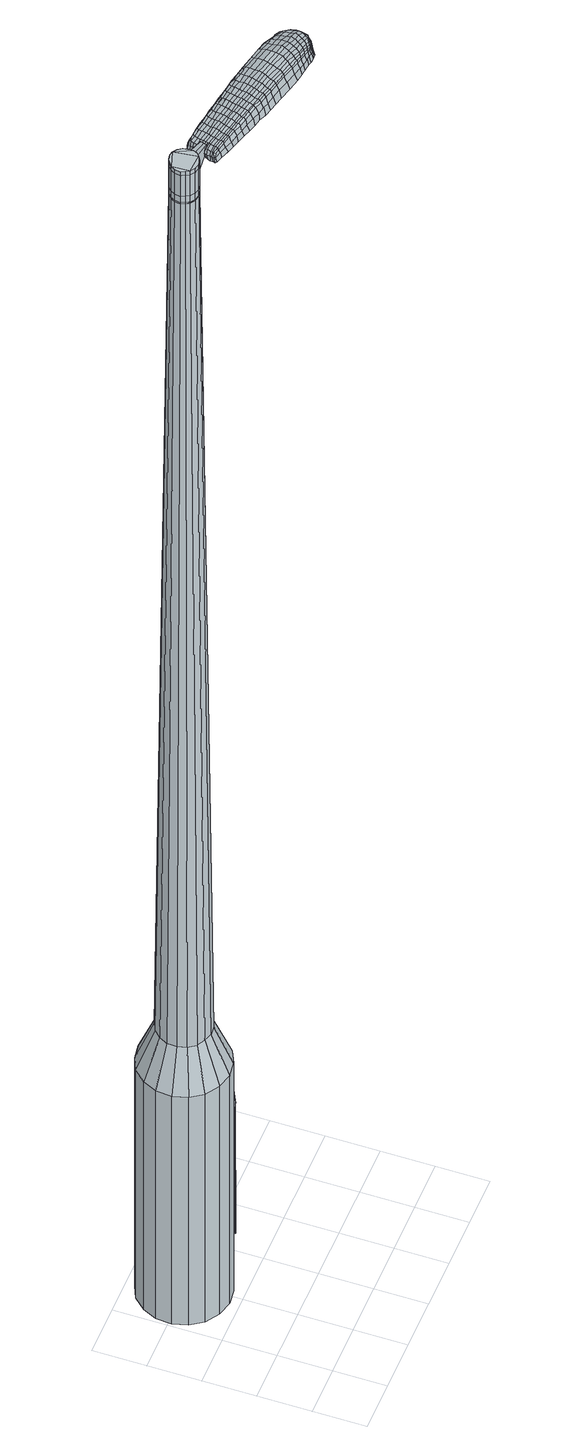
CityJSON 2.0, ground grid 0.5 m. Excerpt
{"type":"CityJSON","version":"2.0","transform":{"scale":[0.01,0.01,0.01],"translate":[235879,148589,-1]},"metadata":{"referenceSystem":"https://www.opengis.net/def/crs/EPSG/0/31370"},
"CityObjects":{
"object1":{"type":"GenericCityObject","attributes":{"cluster":162,"mean_distance_to_centroid":0.114,"new_centroid_x":235879.43,"new_centroid_y":148590.5,"mean_distance_to_camera":6.33,"H1":4.87,"H2":8.79,"Z_final":110.86,"cluster2":-1,"proj_x":235878.62,"proj_y":148593.8,"id_line":62836,"bearing_l":256.15,"distance":3.39,"orientation":"left","G_obj":346.15},"geometry":[{"type":"MultiSurface","lod":"2","boundaries":[[[0,1,2,3]],[[1,4,5,2]],[[4,6,7,5]],[[6,8,9,7]],[[8,10,11,9]],[[10,12,13,11]],[[12,14,15,13]],[[14,16,17,15]],[[16,18,19,17]],[[18,20,21,19]],[[20,22,23,21]],[[22,24,25,23]],[[24,26,27,25]],[[26,28,29,27]],[[28,30,31,29]],[[30,32,33,31]],[[32,34,35,33]],[[34,0,3,35]],[[36,37,38,39]],[[38,40,41,42]],[[41,43,42]],[[42,44,45,46]],[[45,47,46]],[[46,48,49,50]],[[49,51,50]],[[42,46,50,38]],[[50,52,39,38]],[[53,36,39]],[[2,5,7,35]],[[7,9,11,15]],[[11,13,15]],[[15,17,19,23]],[[19,21,23]],[[23,25,27,31]],[[27,29,31]],[[15,23,31,7]],[[31,33,35,7]],[[3,2,35]],[[1,0,54,55]],[[0,34,56,54]],[[34,32,57,56]],[[32,30,58,57]],[[30,28,59,58]],[[28,26,60,59]],[[26,24,61,60]],[[24,22,62,61]],[[22,20,63,62]],[[20,18,64,63]],[[18,16,65,64]],[[16,14,66,65]],[[14,12,67,66]],[[12,10,68,67]],[[10,8,69,68]],[[8,6,70,69]],[[6,4,71,70]],[[4,1,55,71]],[[55,54,72,73]],[[54,56,74,72]],[[56,57,75,74]],[[57,58,76,75]],[[58,59,77,76]],[[59,60,78,77]],[[60,61,79,78]],[[61,62,80,79]],[[62,63,81,80]],[[63,64,82,81]],[[64,65,83,82]],[[65,66,84,83]],[[66,67,85,84]],[[67,68,86,85]],[[68,69,87,86]],[[69,70,88,87]],[[70,71,89,88]],[[71,55,73,89]],[[90,91,92,93]],[[74,94,91,90]],[[95,96,94,74]],[[76,97,96,95]],[[98,99,97,76]],[[100,101,99,98]],[[79,102,101,100]],[[80,103,102,79]],[[81,104,103,80]],[[82,105,104,81]],[[106,107,105,82]],[[84,108,107,106]],[[109,110,108,84]],[[111,112,110,109]],[[113,114,112,111]],[[115,116,114,113]],[[117,118,116,115]],[[93,92,118,117]],[[119,120,121,122]],[[123,119,122,124]],[[125,123,124,126]],[[127,125,126,128]],[[129,127,128,130]],[[131,129,130,132]],[[133,131,132,134]],[[135,133,134,136]],[[137,135,136,138]],[[139,137,138,140]],[[141,139,140,142]],[[143,141,142,144]],[[145,143,144,146]],[[147,145,146,148]],[[149,147,148,150]],[[151,149,150,152]],[[73,72,90,93]],[[72,74,90]],[[75,95,74]],[[75,76,95]],[[77,98,76]],[[77,78,100,98]],[[78,79,100]],[[83,106,82]],[[83,84,106]],[[85,109,84]],[[85,86,111,109]],[[86,87,113,111]],[[87,88,115,113]],[[88,89,117,115]],[[89,73,93,117]],[[153,154,92,91]],[[154,155,118,92]],[[155,156,116,118]],[[156,157,114,116]],[[157,158,112,114]],[[158,159,110,112]],[[159,108,110]],[[160,107,108]],[[160,105,107]],[[161,101,102]],[[161,162,99,101]],[[162,97,99]],[[163,96,97]],[[163,94,96]],[[153,91,94]],[[39,52,151,164]],[[154,153,165,152]],[[53,39,164,120]],[[153,94,121,165]],[[36,53,120,119]],[[94,163,122,121]],[[37,36,119,123]],[[163,97,124,122]],[[38,37,123,125]],[[97,162,126,124]],[[40,38,125,127]],[[162,161,128,126]],[[41,40,127,129]],[[161,102,130,128]],[[43,41,129,131]],[[102,103,132,130]],[[42,43,131,133]],[[103,104,134,132]],[[44,42,133,135]],[[104,105,136,134]],[[45,44,135,137]],[[105,160,138,136]],[[47,45,137,139]],[[160,108,140,138]],[[46,47,139,141]],[[108,159,142,140]],[[48,46,141,143]],[[159,158,144,142]],[[49,48,143,145]],[[158,157,146,144]],[[51,49,145,147]],[[157,156,148,146]],[[50,51,147,149]],[[156,155,150,148]],[[52,50,149,151]],[[155,154,152,150]],[[151,152,166,167]],[[152,165,168,166]],[[165,121,169,168]],[[121,120,170,169]],[[120,164,171,170]],[[164,151,167,171]],[[172,173,174,175]],[[176,172,175,177]],[[172,176,178,179]],[[173,172,179,180]],[[181,182,183,184]],[[185,181,184,186]],[[181,185,187,188]],[[182,181,188,189]],[[190,191,192,193]],[[194,190,193,195]],[[190,194,196,197]],[[191,190,197,198]],[[199,200,201,202]],[[203,199,202,204]],[[199,203,205,206]],[[200,199,206,207]],[[208,209,210,211]],[[212,208,211,213]],[[208,212,214,215]],[[209,208,215,216]],[[217,218,219,220]],[[221,217,220,222]],[[217,221,223,224]],[[218,217,224,225]],[[226,227,228,229]],[[218,226,229,219]],[[226,218,225,230]],[[227,226,230,231]],[[232,233,234,235]],[[227,232,235,228]],[[232,227,231,236]],[[233,232,236,237]],[[238,176,177,239]],[[233,238,239,234]],[[238,233,237,240]],[[176,238,240,178]],[[241,242,243,244]],[[245,241,244,246]],[[241,245,247,248]],[[242,241,248,249]],[[250,251,252,253]],[[242,250,253,243]],[[250,242,249,254]],[[251,250,254,255]],[[256,257,258,259]],[[251,256,259,252]],[[256,251,255,260]],[[257,256,260,261]],[[262,263,264,265]],[[257,262,265,258]],[[262,257,261,266]],[[263,262,266,267]],[[268,173,180,269]],[[263,268,269,264]],[[268,263,267,270]],[[173,268,270,174]],[[271,272,273,274]],[[275,271,274,276]],[[271,275,277,278]],[[272,271,278,279]],[[280,281,282,283]],[[272,280,283,273]],[[280,272,279,284]],[[281,280,284,285]],[[286,287,288,289]],[[281,286,289,282]],[[286,281,285,290]],[[287,286,290,291]],[[292,185,186,293]],[[287,292,293,288]],[[292,287,291,294]],[[185,292,294,187]],[[295,296,297,298]],[[299,295,298,300]],[[295,299,301,302]],[[296,295,302,303]],[[304,305,306,307]],[[296,304,307,297]],[[304,296,303,308]],[[305,304,308,309]],[[310,311,312,313]],[[305,310,313,306]],[[310,305,309,314]],[[311,310,314,315]],[[316,317,318,319]],[[311,316,319,312]],[[316,311,315,320]],[[317,316,320,321]],[[322,182,189,323]],[[317,322,323,318]],[[322,317,321,324]],[[182,322,324,183]],[[325,211,210,326]],[[327,325,326,328]],[[325,327,329,330]],[[211,325,330,213]],[[331,327,328,332]],[[333,331,332,334]],[[331,333,335,336]],[[327,331,336,329]],[[337,333,334,338]],[[339,337,338,340]],[[337,339,341,342]],[[333,337,342,335]],[[343,339,340,344]],[[345,343,344,346]],[[343,345,347,348]],[[339,343,348,341]],[[349,345,346,350]],[[200,349,350,201]],[[349,200,207,351]],[[345,349,351,347]],[[352,353,198,197]],[[354,352,197,196]],[[352,354,355,356]],[[353,352,356,357]],[[358,359,357,356]],[[360,358,356,355]],[[358,360,361,362]],[[359,358,362,363]],[[364,365,363,362]],[[366,364,362,361]],[[364,366,367,368]],[[365,364,368,369]],[[370,371,369,368]],[[372,370,368,367]],[[370,372,205,203]],[[371,370,203,204]],[[373,374,375,376]],[[275,373,376,277]],[[373,275,276,377]],[[374,373,377,378]],[[379,194,195,380]],[[374,379,380,375]],[[379,374,378,381]],[[194,379,381,196]],[[382,383,384,385]],[[221,382,385,223]],[[382,221,222,386]],[[383,382,386,387]],[[388,389,390,391]],[[383,388,391,384]],[[388,383,387,392]],[[389,388,392,393]],[[394,191,198,395]],[[389,394,395,390]],[[394,389,393,396]],[[191,394,396,192]],[[397,398,399,400]],[[179,397,400,180]],[[397,179,178,401]],[[398,397,401,402]],[[403,404,405,406]],[[398,403,406,399]],[[403,398,402,407]],[[404,403,407,408]],[[409,202,201,410]],[[404,409,410,405]],[[409,404,408,411]],[[202,409,411,204]],[[412,413,414,415]],[[184,412,415,186]],[[412,184,183,416]],[[413,412,416,417]],[[418,206,205,419]],[[413,418,419,414]],[[418,413,417,420]],[[206,418,420,207]],[[421,422,423,424]],[[299,421,424,301]],[[421,299,300,425]],[[422,421,425,426]],[[427,212,213,428]],[[422,427,428,423]],[[427,422,426,429]],[[212,427,429,214]],[[430,431,432,433]],[[245,430,433,247]],[[430,245,246,434]],[[431,430,434,435]],[[436,437,438,439]],[[431,436,439,432]],[[436,431,435,440]],[[437,436,440,441]],[[442,209,216,443]],[[437,442,443,438]],[[442,437,441,444]],[[209,442,444,210]],[[445,446,435,434]],[[244,445,434,246]],[[445,244,243,447]],[[446,445,447,448]],[[449,450,441,440]],[[446,449,440,435]],[[449,446,448,451]],[[450,449,451,452]],[[453,326,210,444]],[[450,453,444,441]],[[453,450,452,454]],[[326,453,454,328]],[[455,456,457,458]],[[302,455,458,303]],[[455,302,301,424]],[[456,455,424,423]],[[459,330,329,460]],[[456,459,460,457]],[[459,456,423,428]],[[330,459,428,213]],[[461,462,448,447]],[[253,461,447,243]],[[461,253,252,463]],[[462,461,463,464]],[[465,466,452,451]],[[462,465,451,448]],[[465,462,464,467]],[[466,465,467,468]],[[469,332,328,454]],[[466,469,454,452]],[[469,466,468,470]],[[332,469,470,334]],[[471,472,473,474]],[[308,471,474,309]],[[471,308,303,458]],[[472,471,458,457]],[[475,336,335,476]],[[472,475,476,473]],[[475,472,457,460]],[[336,475,460,329]],[[477,478,464,463]],[[259,477,463,252]],[[477,259,258,479]],[[478,477,479,480]],[[481,482,468,467]],[[478,481,467,464]],[[481,478,480,483]],[[482,481,483,484]],[[485,338,334,470]],[[482,485,470,468]],[[485,482,484,486]],[[338,485,486,340]],[[487,488,489,490]],[[314,487,490,315]],[[487,314,309,474]],[[488,487,474,473]],[[491,342,341,492]],[[488,491,492,489]],[[491,488,473,476]],[[342,491,476,335]],[[493,494,480,479]],[[265,493,479,258]],[[493,265,264,495]],[[494,493,495,496]],[[497,498,484,483]],[[494,497,483,480]],[[497,494,496,499]],[[498,497,499,500]],[[501,344,340,486]],[[498,501,486,484]],[[501,498,500,502]],[[344,501,502,346]],[[503,504,505,506]],[[320,503,506,321]],[[503,320,315,490]],[[504,503,490,489]],[[507,348,347,508]],[[504,507,508,505]],[[507,504,489,492]],[[348,507,492,341]],[[509,510,496,495]],[[269,509,495,264]],[[509,269,180,400]],[[510,509,400,399]],[[511,512,500,499]],[[510,511,499,496]],[[511,510,399,406]],[[512,511,406,405]],[[513,350,346,502]],[[512,513,502,500]],[[513,512,405,410]],[[350,513,410,201]],[[514,515,417,416]],[[324,514,416,183]],[[514,324,321,506]],[[515,514,506,505]],[[516,351,207,420]],[[515,516,420,417]],[[516,515,505,508]],[[351,516,508,347]],[[517,518,378,377]],[[274,517,377,276]],[[517,274,273,519]],[[518,517,519,520]],[[521,354,196,381]],[[518,521,381,378]],[[521,518,520,522]],[[354,521,522,355]],[[523,524,525,526]],[[224,523,526,225]],[[523,224,223,385]],[[524,523,385,384]],[[527,528,529,530]],[[524,527,530,525]],[[527,524,384,391]],[[528,527,391,390]],[[531,353,357,532]],[[528,531,532,529]],[[531,528,390,395]],[[353,531,395,198]],[[533,534,520,519]],[[283,533,519,273]],[[533,283,282,535]],[[534,533,535,536]],[[537,360,355,522]],[[534,537,522,520]],[[537,534,536,538]],[[360,537,538,361]],[[539,540,541,542]],[[230,539,542,231]],[[539,230,225,526]],[[540,539,526,525]],[[543,544,545,546]],[[540,543,546,541]],[[543,540,525,530]],[[544,543,530,529]],[[547,359,363,548]],[[544,547,548,545]],[[547,544,529,532]],[[359,547,532,357]],[[549,550,536,535]],[[289,549,535,282]],[[549,289,288,551]],[[550,549,551,552]],[[553,366,361,538]],[[550,553,538,536]],[[553,550,552,554]],[[366,553,554,367]],[[555,556,557,558]],[[236,555,558,237]],[[555,236,231,542]],[[556,555,542,541]],[[559,560,561,562]],[[556,559,562,557]],[[559,556,541,546]],[[560,559,546,545]],[[563,365,369,564]],[[560,563,564,561]],[[563,560,545,548]],[[365,563,548,363]],[[565,566,552,551]],[[293,565,551,288]],[[565,293,186,415]],[[566,565,415,414]],[[567,372,367,554]],[[566,567,554,552]],[[567,566,414,419]],[[372,567,419,205]],[[568,569,402,401]],[[240,568,401,178]],[[568,240,237,558]],[[569,568,558,557]],[[570,571,408,407]],[[569,570,407,402]],[[570,569,557,562]],[[571,570,562,561]],[[572,371,204,411]],[[571,572,411,408]],[[572,571,561,564]],[[371,572,564,369]],[[573,574,575,576]],[[576,575,577,578]],[[579,577,575,580]],[[580,575,574,581]],[[582,583,584,585]],[[585,584,586,587]],[[588,586,584,589]],[[589,584,583,590]],[[591,592,593,594]],[[594,593,595,596]],[[597,595,593,598]],[[598,593,592,599]],[[600,601,602,603]],[[603,602,604,605]],[[606,604,602,607]],[[607,602,601,608]],[[609,610,611,612]],[[612,611,613,614]],[[615,613,611,616]],[[616,611,610,617]],[[618,619,620,621]],[[621,620,622,623]],[[624,622,620,625]],[[625,620,619,626]],[[627,628,629,630]],[[630,629,619,618]],[[626,619,629,631]],[[631,629,628,632]],[[633,634,635,636]],[[636,635,628,627]],[[632,628,635,637]],[[637,635,634,638]],[[578,577,639,640]],[[640,639,634,633]],[[638,634,639,641]],[[641,639,577,579]],[[642,643,644,645]],[[645,644,646,647]],[[648,646,644,649]],[[649,644,643,650]],[[651,652,653,654]],[[654,653,643,642]],[[650,643,653,655]],[[655,653,652,656]],[[657,658,659,660]],[[660,659,652,651]],[[656,652,659,661]],[[661,659,658,662]],[[663,664,665,666]],[[666,665,658,657]],[[662,658,665,667]],[[667,665,664,668]],[[581,574,669,670]],[[670,669,664,663]],[[668,664,669,671]],[[671,669,574,573]],[[672,673,674,675]],[[675,674,676,677]],[[678,676,674,679]],[[679,674,673,680]],[[681,682,683,684]],[[684,683,673,672]],[[680,673,683,685]],[[685,683,682,686]],[[687,688,689,690]],[[690,689,682,681]],[[686,682,689,691]],[[691,689,688,692]],[[587,586,693,694]],[[694,693,688,687]],[[692,688,693,695]],[[695,693,586,588]],[[696,697,698,699]],[[699,698,700,701]],[[702,700,698,703]],[[703,698,697,704]],[[705,706,707,708]],[[708,707,697,696]],[[704,697,707,709]],[[709,707,706,710]],[[711,712,713,714]],[[714,713,706,705]],[[710,706,713,715]],[[715,713,712,716]],[[717,718,719,720]],[[720,719,712,711]],[[716,712,719,721]],[[721,719,718,722]],[[590,583,723,724]],[[724,723,718,717]],[[722,718,723,725]],[[725,723,583,582]],[[609,612,726,727]],[[727,726,728,729]],[[730,728,726,731]],[[731,726,612,614]],[[729,728,732,733]],[[733,732,734,735]],[[736,734,732,737]],[[737,732,728,730]],[[735,734,738,739]],[[739,738,740,741]],[[742,740,738,743]],[[743,738,734,736]],[[741,740,744,745]],[[745,744,746,747]],[[748,746,744,749]],[[749,744,740,742]],[[747,746,750,751]],[[751,750,601,600]],[[608,601,750,752]],[[752,750,746,748]],[[599,753,754,598]],[[598,754,755,597]],[[756,755,754,757]],[[757,754,753,758]],[[758,759,760,757]],[[757,760,761,756]],[[762,761,760,763]],[[763,760,759,764]],[[764,765,766,763]],[[763,766,767,762]],[[768,767,766,769]],[[769,766,765,770]],[[770,771,772,769]],[[769,772,773,768]],[[606,773,772,604]],[[604,772,771,605]],[[774,775,776,777]],[[777,776,676,678]],[[677,676,776,778]],[[778,776,775,779]],[[596,595,780,781]],[[781,780,775,774]],[[779,775,780,782]],[[782,780,595,597]],[[783,784,785,786]],[[786,785,622,624]],[[623,622,785,787]],[[787,785,784,788]],[[789,790,791,792]],[[792,791,784,783]],[[788,784,791,793]],[[793,791,790,794]],[[599,592,795,796]],[[796,795,790,789]],[[794,790,795,797]],[[797,795,592,591]],[[798,799,800,801]],[[801,800,580,581]],[[579,580,800,802]],[[802,800,799,803]],[[804,805,806,807]],[[807,806,799,798]],[[803,799,806,808]],[[808,806,805,809]],[[600,603,810,811]],[[811,810,805,804]],[[809,805,810,812]],[[812,810,603,605]],[[813,814,815,816]],[[816,815,585,587]],[[582,585,815,817]],[[817,815,814,818]],[[606,607,819,820]],[[820,819,814,813]],[[818,814,819,821]],[[821,819,607,608]],[[822,823,824,825]],[[825,824,700,702]],[[701,700,824,826]],[[826,824,823,827]],[[614,613,828,829]],[[829,828,823,822]],[[827,823,828,830]],[[830,828,613,615]],[[831,832,833,834]],[[834,833,646,648]],[[647,646,833,835]],[[835,833,832,836]],[[837,838,839,840]],[[840,839,832,831]],[[836,832,839,841]],[[841,839,838,842]],[[617,610,843,844]],[[844,843,838,837]],[[842,838,843,845]],[[845,843,610,609]],[[836,846,847,835]],[[835,847,645,647]],[[642,645,847,848]],[[848,847,846,849]],[[842,850,851,841]],[[841,851,846,836]],[[849,846,851,852]],[[852,851,850,853]],[[609,727,854,845]],[[845,854,850,842]],[[853,850,854,855]],[[855,854,727,729]],[[856,857,858,859]],[[859,858,703,704]],[[702,703,858,825]],[[825,858,857,822]],[[730,731,860,861]],[[861,860,857,856]],[[822,857,860,829]],[[829,860,731,614]],[[849,862,863,848]],[[848,863,654,642]],[[651,654,863,864]],[[864,863,862,865]],[[853,866,867,852]],[[852,867,862,849]],[[865,862,867,868]],[[868,867,866,869]],[[729,733,870,855]],[[855,870,866,853]],[[869,866,870,871]],[[871,870,733,735]],[[872,873,874,875]],[[875,874,709,710]],[[704,709,874,859]],[[859,874,873,856]],[[736,737,876,877]],[[877,876,873,872]],[[856,873,876,861]],[[861,876,737,730]],[[865,878,879,864]],[[864,879,660,651]],[[657,660,879,880]],[[880,879,878,881]],[[869,882,883,868]],[[868,883,878,865]],[[881,878,883,884]],[[884,883,882,885]],[[735,739,886,871]],[[871,886,882,869]],[[885,882,886,887]],[[887,886,739,741]],[[888,889,890,891]],[[891,890,715,716]],[[710,715,890,875]],[[875,890,889,872]],[[742,743,892,893]],[[893,892,889,888]],[[872,889,892,877]],[[877,892,743,736]],[[881,894,895,880]],[[880,895,666,657]],[[663,666,895,896]],[[896,895,894,897]],[[885,898,899,884]],[[884,899,894,881]],[[897,894,899,900]],[[900,899,898,901]],[[741,745,902,887]],[[887,902,898,885]],[[901,898,902,903]],[[903,902,745,747]],[[904,905,906,907]],[[907,906,721,722]],[[716,721,906,891]],[[891,906,905,888]],[[748,749,908,909]],[[909,908,905,904]],[[888,905,908,893]],[[893,908,749,742]],[[897,910,911,896]],[[896,911,670,663]],[[581,670,911,801]],[[801,911,910,798]],[[901,912,913,900]],[[900,913,910,897]],[[798,910,913,807]],[[807,913,912,804]],[[747,751,914,903]],[[903,914,912,901]],[[804,912,914,811]],[[811,914,751,600]],[[818,915,916,817]],[[817,916,725,582]],[[722,725,916,907]],[[907,916,915,904]],[[608,752,917,821]],[[821,917,915,818]],[[904,915,917,909]],[[909,917,752,748]],[[779,918,919,778]],[[778,919,675,677]],[[672,675,919,920]],[[920,919,918,921]],[[597,755,922,782]],[[782,922,918,779]],[[921,918,922,923]],[[923,922,755,756]],[[924,925,926,927]],[[927,926,625,626]],[[624,625,926,786]],[[786,926,925,783]],[[928,929,930,931]],[[931,930,925,924]],[[783,925,930,792]],[[792,930,929,789]],[[758,753,932,933]],[[933,932,929,928]],[[789,929,932,796]],[[796,932,753,599]],[[921,934,935,920]],[[920,935,684,672]],[[681,684,935,936]],[[936,935,934,937]],[[756,761,938,923]],[[923,938,934,921]],[[937,934,938,939]],[[939,938,761,762]],[[940,941,942,943]],[[943,942,631,632]],[[626,631,942,927]],[[927,942,941,924]],[[944,945,946,947]],[[947,946,941,940]],[[924,941,946,931]],[[931,946,945,928]],[[764,759,948,949]],[[949,948,945,944]],[[928,945,948,933]],[[933,948,759,758]],[[937,950,951,936]],[[936,951,690,681]],[[687,690,951,952]],[[952,951,950,953]],[[762,767,954,939]],[[939,954,950,937]],[[953,950,954,955]],[[955,954,767,768]],[[956,957,958,959]],[[959,958,637,638]],[[632,637,958,943]],[[943,958,957,940]],[[960,961,962,963]],[[963,962,957,956]],[[940,957,962,947]],[[947,962,961,944]],[[770,765,964,965]],[[965,964,961,960]],[[944,961,964,949]],[[949,964,765,764]],[[953,966,967,952]],[[952,967,694,687]],[[587,694,967,816]],[[816,967,966,813]],[[768,773,968,955]],[[955,968,966,953]],[[813,966,968,820]],[[820,968,773,606]],[[803,969,970,802]],[[802,970,641,579]],[[638,641,970,959]],[[959,970,969,956]],[[809,971,972,808]],[[808,972,969,803]],[[956,969,972,963]],[[963,972,971,960]],[[605,771,973,812]],[[812,973,971,809]],[[960,971,973,965]],[[965,973,771,770]],[[573,576,175,174]],[[576,578,177,175]],[[588,589,188,187]],[[589,590,189,188]],[[591,594,193,192]],[[594,596,195,193]],[[615,616,215,214]],[[616,617,216,215]],[[618,621,220,219]],[[621,623,222,220]],[[627,630,229,228]],[[630,618,219,229]],[[633,636,235,234]],[[636,627,228,235]],[[578,640,239,177]],[[640,633,234,239]],[[648,649,248,247]],[[649,650,249,248]],[[650,655,254,249]],[[655,656,255,254]],[[656,661,260,255]],[[661,662,261,260]],[[662,667,266,261]],[[667,668,267,266]],[[668,671,270,267]],[[671,573,174,270]],[[678,679,278,277]],[[679,680,279,278]],[[680,685,284,279]],[[685,686,285,284]],[[686,691,290,285]],[[691,692,291,290]],[[692,695,294,291]],[[695,588,187,294]],[[696,699,298,297]],[[699,701,300,298]],[[705,708,307,306]],[[708,696,297,307]],[[711,714,313,312]],[[714,705,306,313]],[[717,720,319,318]],[[720,711,312,319]],[[590,724,323,189]],[[724,717,318,323]],[[774,777,376,375]],[[777,678,277,376]],[[596,781,380,195]],[[781,774,375,380]],[[623,787,386,222]],[[787,788,387,386]],[[788,793,392,387]],[[793,794,393,392]],[[794,797,396,393]],[[797,591,192,396]],[[701,826,425,300]],[[826,827,426,425]],[[827,830,429,426]],[[830,615,214,429]],[[831,834,433,432]],[[834,648,247,433]],[[837,840,439,438]],[[840,831,432,439]],[[617,844,443,216]],[[844,837,438,443]],[[974,975,976,977]],[[978,979,977,976]],[[980,981,982,983]],[[984,985,986,987]],[[975,988,989,976]],[[990,978,976,989]],[[991,980,983,992]],[[993,994,985,984]],[[988,995,996,989]],[[996,997,990,989]],[[998,991,992,999]],[[1000,994,993,1001]],[[995,1002,1003,996]],[[1003,1004,997,996]],[[1005,998,999,1006]],[[1007,1000,1001,1008]],[[1009,1010,1011,1012]],[[1013,1014,1010,1009]],[[1013,1015,1016,1014]],[[1015,1017,1018,1016]],[[1019,1020,1021,1022]],[[1023,1024,1020,1019]],[[1025,1026,1024,1023]],[[1027,1028,1026,1025]],[[1022,1011,1010,1019]],[[1019,1010,1014,1023]],[[1014,1016,1025,1023]],[[1016,1018,1027,1025]],[[983,982,979,978]],[[992,983,978,990]],[[997,999,992,990]],[[1004,1006,999,997]],[[984,987,981,980]],[[993,984,980,991]],[[1001,993,991,998]],[[1008,1001,998,1005]],[[985,1009,1012,986]],[[994,1013,1009,985]],[[1015,1013,994,1000]],[[1017,1015,1000,1007]],[[1029,1030,1031,1032]],[[1031,1033,1034,1035]],[[1031,1035,1036,1037]],[[1031,1037,1032]],[[1038,1029,1032,1039]],[[1040,1039,1032,1041]],[[1042,1041,1032]],[[1043,1031,1030,1044]],[[1045,1043,1044,1046]],[[1047,1045,1046,1048]],[[1049,1047,1048,1050]],[[1051,1049,1050,1052]],[[1052,1053,1054,1055]],[[1052,1055,1056,1057]],[[1052,1057,1058,1059]],[[1058,1060,1061,1062]],[[1058,1062,1063,1064]],[[1058,1064,1059]],[[1052,1059,1051]],[[1065,1066,1030,1029]],[[1067,1068,1033,1031]],[[1069,1070,1042,1032]],[[1066,1071,1044,1030]],[[1072,1067,1031,1043]],[[1071,1073,1046,1044]],[[1074,1072,1043,1045]],[[1073,1075,1048,1046]],[[1076,1074,1045,1047]],[[1075,1077,1050,1048]],[[1078,1076,1047,1049]],[[1077,1079,1052,1050]],[[1080,1078,1049,1051]],[[1079,1081,1053,1052]],[[1082,1083,1060,1058]],[[1084,1080,1051,1059]],[[1054,1053,1081,1085]],[[1055,1054,1085,1086]],[[1056,1055,1086,1087]],[[1057,1056,1087,1088]],[[1058,1057,1088,1082]],[[1089,1065,1029,1038]],[[1090,1089,1038,1039]],[[1091,1090,1039,1040]],[[1092,1091,1040,1041]],[[1070,1092,1041,1042]],[[1034,1033,1068,1093]],[[1061,1060,1083,1094]],[[1035,1034,1093,1095]],[[1036,1035,1095,1096]],[[1037,1036,1096,1097]],[[1032,1037,1097,1069]],[[1062,1061,1094,1098]],[[1063,1062,1098,1099]],[[1064,1063,1099,1100]],[[1059,1064,1100,1084]]]}]}
},
"vertices":[
[86,141,384],[80,128,384],[80,128,96],[86,141,96],[70,117,384],[70,117,96],[57,111,384],[57,111,96],[42,109,384],[42,109,96],[28,113,384],[28,113,96],[15,121,384],[15,121,96],[7,133,384],[7,133,96],[3,147,384],[3,147,96],[4,162,384],[4,162,96],[10,175,384],[10,175,96],[20,186,384],[20,186,96],[33,192,384],[33,192,96],[48,194,384],[48,194,96],[62,190,384],[62,190,96],[74,182,384],[74,182,96],[83,170,384],[83,170,96],[87,156,384],[87,156,96],[57,157,1524],[54,161,1524],[50,164,1524],[58,148,1524],[46,165,1524],[41,164,1524],[34,159,1524],[37,162,1524],[32,155,1524],[31,150,1524],[35,142,1524],[33,146,1524],[39,139,1524],[44,138,1524],[53,141,1524],[49,139,1524],[56,144,1524],[58,153,1524],[69,146,429],[66,138,429],[70,154,429],[67,163,429],[62,170,429],[55,175,429],[47,177,429],[38,176,429],[30,172,429],[24,166,429],[20,158,429],[20,149,429],[22,140,429],[27,133,429],[35,129,429],[43,126,429],[52,127,429],[60,131,429],[58,148,1483],[56,144,1483],[58,153,1483],[57,157,1483],[54,161,1483],[50,164,1483],[46,165,1483],[41,164,1483],[37,162,1483],[34,159,1483],[32,155,1483],[31,150,1483],[33,146,1483],[35,142,1483],[39,139,1483],[44,138,1483],[49,139,1483],[53,141,1483],[57,148,1483],[57,148,1485],[55,144,1485],[55,144,1483],[58,153,1485],[56,157,1483],[56,157,1485],[54,161,1485],[50,163,1483],[50,163,1485],[46,164,1483],[46,164,1485],[41,164,1485],[37,162,1485],[34,159,1485],[32,155,1485],[32,150,1483],[32,150,1485],[33,146,1485],[36,142,1483],[36,142,1485],[40,140,1483],[40,140,1485],[44,139,1483],[44,139,1485],[48,139,1483],[48,139,1485],[52,141,1483],[52,141,1485],[57,157,1519],[58,153,1519],[58,153,1493],[57,157,1493],[54,161,1519],[54,161,1493],[50,164,1519],[50,164,1493],[46,165,1519],[46,165,1493],[41,164,1519],[41,164,1493],[37,162,1519],[37,162,1493],[34,159,1519],[34,159,1493],[32,155,1519],[32,155,1493],[31,150,1519],[31,150,1493],[33,146,1519],[33,146,1493],[35,142,1519],[35,142,1493],[39,139,1519],[39,139,1493],[44,138,1519],[44,138,1493],[49,139,1519],[49,139,1493],[53,141,1519],[53,141,1493],[56,144,1519],[56,144,1493],[58,148,1485],[56,144,1485],[53,141,1485],[49,139,1485],[44,138,1485],[39,139,1485],[35,142,1485],[31,150,1485],[46,165,1485],[50,164,1485],[57,157,1485],[58,148,1519],[58,148,1493],[75,141,1513],[75,141,1518],[76,144,1513],[77,147,1513],[77,147,1518],[76,144,1518],[143,107,1519],[136,109,1518],[137,107,1509],[144,105,1510],[152,105,1519],[152,103,1510],[151,107,1526],[143,109,1525],[136,111,1525],[153,145,1519],[146,146,1518],[144,145,1525],[151,143,1525],[161,143,1519],[160,141,1526],[163,144,1510],[154,146,1510],[147,147,1509],[220,110,1519],[219,106,1519],[220,106,1513],[221,110,1513],[220,114,1519],[221,114,1513],[218,114,1524],[218,110,1524],[217,107,1524],[148,128,1530],[141,129,1529],[140,126,1529],[147,124,1530],[157,125,1531],[156,122,1531],[158,129,1530],[149,131,1530],[142,133,1529],[69,147,1512],[69,144,1512],[70,144,1517],[71,146,1517],[70,150,1512],[71,149,1517],[71,150,1506],[70,147,1506],[70,144,1506],[201,94,1519],[198,95,1519],[198,93,1512],[202,93,1512],[204,94,1518],[204,93,1512],[203,95,1522],[201,96,1523],[198,96,1524],[193,95,1519],[187,96,1519],[188,95,1512],[194,94,1512],[193,97,1524],[187,98,1525],[182,97,1519],[174,99,1519],[175,97,1511],[182,96,1511],[181,99,1526],[174,101,1526],[163,102,1519],[164,100,1510],[162,104,1526],[73,129,1513],[80,127,1513],[79,128,1518],[72,130,1517],[67,131,1512],[68,131,1516],[68,130,1506],[73,128,1507],[81,125,1507],[87,124,1514],[94,122,1515],[94,124,1520],[87,126,1519],[88,123,1507],[95,121,1507],[101,120,1515],[108,118,1516],[108,119,1522],[101,121,1521],[102,118,1508],[109,116,1508],[116,115,1517],[123,113,1517],[122,115,1524],[115,117,1523],[116,114,1508],[123,112,1509],[130,111,1518],[129,113,1524],[130,109,1509],[210,129,1519],[207,130,1519],[207,129,1524],[210,128,1523],[213,128,1518],[212,127,1522],[214,129,1512],[212,130,1512],[209,131,1512],[203,132,1519],[197,133,1519],[196,132,1525],[202,130,1524],[204,133,1512],[199,135,1512],[192,135,1519],[184,137,1519],[183,136,1526],[191,134,1526],[193,136,1511],[185,138,1511],[173,140,1519],[171,139,1526],[174,141,1510],[80,158,1513],[88,157,1513],[89,158,1507],[81,159,1507],[74,159,1512],[76,160,1506],[75,158,1516],[79,157,1517],[87,156,1518],[95,156,1514],[102,154,1515],[104,155,1507],[96,156,1507],[94,155,1519],[101,153,1520],[110,153,1515],[117,151,1516],[118,153,1508],[111,154,1508],[109,152,1521],[116,150,1522],[124,150,1517],[132,149,1517],[133,150,1509],[126,151,1508],[123,149,1523],[130,147,1524],[139,147,1518],[140,148,1509],[137,146,1524],[76,145,1519],[75,143,1519],[83,143,1520],[82,141,1520],[84,146,1520],[76,148,1519],[90,142,1522],[90,139,1522],[98,140,1523],[97,137,1523],[98,143,1523],[91,144,1521],[105,138,1524],[104,135,1524],[112,136,1525],[111,133,1525],[113,139,1525],[106,141,1524],[119,135,1526],[118,132,1526],[126,133,1527],[126,130,1527],[127,136,1527],[120,138,1526],[133,131,1528],[133,128,1528],[134,134,1528],[215,111,1527],[214,107,1527],[215,115,1526],[211,116,1527],[211,112,1528],[210,109,1528],[205,114,1529],[204,110,1529],[205,118,1528],[198,120,1530],[198,115,1530],[197,112,1530],[191,117,1531],[190,114,1531],[191,121,1530],[182,123,1531],[182,119,1531],[181,116,1531],[169,122,1531],[168,119,1531],[170,126,1531],[214,126,1518],[216,124,1519],[217,124,1513],[216,127,1513],[213,126,1523],[215,123,1523],[218,119,1519],[219,119,1513],[217,119,1524],[206,95,1518],[208,96,1518],[207,97,1523],[205,96,1523],[206,93,1513],[209,95,1513],[212,98,1519],[215,100,1519],[213,101,1524],[210,98,1523],[212,97,1513],[216,100,1513],[217,103,1519],[216,103,1524],[218,103,1513],[143,110,1528],[143,112,1528],[137,114,1528],[136,112,1527],[151,108,1528],[152,110,1529],[144,115,1529],[145,118,1530],[138,120,1529],[137,117,1528],[153,113,1529],[154,116,1530],[146,121,1530],[139,123,1529],[155,119,1531],[151,142,1528],[150,139,1529],[159,138,1529],[159,140,1528],[144,143,1527],[143,141,1528],[150,136,1529],[158,134,1530],[142,137,1528],[72,158,1512],[72,156,1512],[73,156,1517],[73,157,1517],[73,159,1506],[73,157,1506],[71,153,1512],[72,153,1517],[72,153,1506],[66,132,1512],[66,134,1512],[67,133,1506],[66,131,1506],[67,133,1517],[68,134,1517],[67,136,1512],[67,139,1512],[68,138,1506],[67,136,1506],[68,136,1517],[69,139,1517],[68,142,1512],[69,141,1506],[69,141,1517],[72,131,1519],[73,133,1519],[80,129,1520],[80,131,1520],[73,135,1519],[74,138,1519],[80,133,1520],[81,136,1520],[75,140,1519],[82,138,1520],[79,156,1519],[78,154,1519],[85,153,1520],[86,155,1520],[77,151,1519],[85,150,1520],[87,127,1521],[87,129,1521],[94,125,1522],[94,127,1522],[88,131,1521],[88,134,1521],[95,129,1522],[95,132,1523],[89,136,1522],[96,134,1523],[93,153,1521],[93,151,1521],[100,150,1522],[101,152,1522],[92,148,1521],[99,146,1522],[101,123,1523],[101,125,1523],[108,121,1524],[108,123,1524],[102,127,1523],[103,130,1524],[109,125,1525],[110,128,1525],[103,133,1524],[111,131,1525],[108,150,1523],[107,148,1523],[115,147,1524],[115,149,1524],[106,145,1524],[114,143,1525],[115,119,1525],[116,120,1525],[122,117,1526],[123,118,1526],[116,123,1526],[117,126,1526],[123,121,1527],[124,124,1527],[118,129,1526],[125,127,1527],[122,147,1525],[122,145,1525],[129,144,1526],[130,146,1526],[121,142,1526],[128,140,1527],[129,114,1527],[130,116,1527],[130,119,1527],[131,122,1528],[132,125,1528],[137,145,1527],[136,142,1527],[135,139,1528],[211,126,1525],[212,124,1525],[207,127,1526],[209,125,1526],[214,120,1526],[210,121,1527],[203,96,1525],[205,97,1525],[201,98,1526],[199,97,1525],[208,99,1525],[211,101,1526],[206,102,1527],[204,100,1526],[213,104,1526],[208,105,1527],[202,129,1526],[203,127,1527],[197,131,1527],[197,129,1528],[204,123,1528],[198,124,1529],[194,98,1526],[196,99,1527],[190,100,1528],[188,99,1527],[198,101,1527],[200,104,1528],[194,105,1529],[192,102,1528],[202,107,1528],[195,108,1530],[191,133,1528],[191,130,1529],[183,135,1528],[183,132,1529],[191,126,1529],[183,128,1530],[182,100,1528],[183,102,1528],[175,104,1529],[174,102,1528],[185,104,1529],[187,107,1530],[178,109,1530],[177,106,1530],[188,110,1530],[180,112,1531],[171,137,1529],[171,135,1529],[171,131,1530],[163,105,1528],[164,107,1529],[165,109,1530],[166,112,1530],[167,116,1531],[138,109,1509],[137,111,1518],[144,109,1518],[145,107,1509],[152,107,1519],[153,105,1510],[152,108,1525],[143,111,1525],[137,113,1525],[144,143,1525],[145,144,1518],[152,143,1518],[151,141,1525],[161,141,1519],[160,140,1525],[162,142,1510],[154,144,1509],[147,145,1509],[218,107,1513],[217,107,1519],[218,110,1519],[218,110,1513],[217,114,1519],[218,114,1513],[216,114,1524],[216,111,1524],[215,107,1524],[140,126,1528],[141,129,1528],[148,127,1529],[147,124,1529],[157,125,1529],[156,122,1529],[158,129,1529],[149,131,1529],[142,132,1528],[72,143,1516],[71,144,1512],[72,146,1512],[72,146,1516],[72,149,1512],[73,149,1516],[73,149,1506],[72,146,1506],[72,143,1506],[199,95,1512],[198,97,1519],[201,96,1518],[202,95,1512],[203,96,1518],[204,95,1512],[203,97,1522],[201,98,1523],[198,98,1523],[189,97,1512],[188,98,1519],[193,97,1519],[194,96,1512],[193,99,1524],[187,100,1525],[175,99,1511],[174,101,1519],[182,99,1519],[183,98,1511],[182,101,1525],[174,103,1526],[163,104,1519],[164,102,1510],[163,105,1526],[80,130,1518],[81,128,1513],[73,131,1513],[73,132,1517],[69,132,1512],[70,133,1515],[69,131,1506],[74,129,1506],[81,127,1507],[94,125,1520],[95,124,1514],[88,126,1514],[87,128,1519],[88,125,1507],[96,122,1507],[109,121,1522],[109,120,1516],[102,122,1515],[102,123,1521],[103,120,1508],[110,118,1508],[123,117,1523],[123,115,1517],[116,117,1516],[116,119,1522],[117,116,1508],[124,113,1508],[130,113,1517],[130,115,1524],[131,111,1509],[206,127,1523],[207,128,1519],[209,127,1518],[209,126,1523],[211,126,1518],[211,125,1522],[212,127,1512],[211,128,1512],[208,129,1512],[196,130,1525],[197,132,1519],[202,130,1519],[201,129,1524],[203,131,1512],[198,133,1512],[182,134,1526],[183,135,1519],[191,133,1519],[190,132,1525],[192,134,1511],[185,136,1511],[172,138,1519],[171,137,1526],[174,139,1510],[88,156,1507],[87,155,1513],[80,156,1513],[81,157,1506],[75,157,1512],[76,158,1506],[75,156,1515],[79,155,1517],[86,154,1518],[103,153,1507],[102,152,1514],[95,154,1514],[96,155,1507],[94,153,1519],[101,151,1520],[118,151,1508],[117,149,1516],[109,151,1515],[111,152,1508],[108,150,1521],[116,148,1522],[133,148,1508],[131,147,1517],[124,148,1516],[126,149,1508],[123,147,1522],[130,146,1523],[138,145,1517],[140,147,1509],[137,144,1524],[77,145,1518],[76,142,1518],[84,143,1519],[83,141,1519],[84,146,1519],[77,148,1518],[91,141,1520],[90,139,1520],[98,140,1521],[97,137,1521],[99,143,1521],[92,144,1520],[105,138,1523],[105,135,1523],[112,136,1524],[112,133,1524],[113,139,1524],[106,141,1523],[120,134,1525],[119,132,1525],[127,133,1526],[126,130,1526],[128,136,1526],[120,137,1525],[134,131,1527],[133,128,1527],[135,134,1527],[213,108,1526],[214,111,1526],[214,115,1525],[210,116,1526],[210,112,1526],[209,109,1526],[203,110,1528],[204,114,1528],[204,117,1527],[197,119,1528],[197,115,1529],[196,112,1529],[189,114,1530],[190,117,1530],[191,121,1529],[182,123,1530],[182,119,1530],[181,116,1530],[168,119,1530],[169,122,1530],[170,126,1530],[215,123,1513],[214,123,1518],[213,125,1518],[214,126,1512],[211,125,1523],[213,122,1523],[216,119,1519],[217,119,1513],[215,119,1523],[206,98,1523],[207,98,1518],[205,97,1518],[204,98,1523],[206,95,1512],[208,96,1512],[212,102,1523],[213,101,1519],[210,99,1519],[209,100,1523],[211,98,1513],[214,101,1513],[215,104,1519],[214,105,1524],[216,104,1513],[137,115,1527],[144,113,1527],[143,112,1527],[137,114,1526],[152,109,1527],[152,111,1528],[139,120,1528],[146,118,1528],[145,115,1528],[138,117,1527],[153,113,1528],[154,116,1529],[147,121,1529],[140,123,1528],[155,119,1529],[159,137,1528],[151,139,1527],[151,140,1527],[159,139,1527],[144,142,1526],[144,140,1527],[150,135,1528],[158,133,1528],[143,137,1527],[75,155,1516],[74,156,1512],[74,157,1512],[75,156,1516],[75,158,1506],[75,156,1506],[73,153,1512],[74,152,1516],[74,153,1506],[69,133,1506],[68,134,1512],[68,133,1512],[69,132,1506],[69,133,1516],[69,134,1516],[70,138,1506],[70,138,1512],[69,136,1512],[70,135,1506],[70,136,1516],[71,138,1516],[70,141,1512],[71,140,1506],[71,141,1516],[74,133,1518],[73,132,1518],[80,130,1519],[81,131,1519],[75,137,1518],[74,135,1518],[81,133,1519],[82,136,1519],[75,140,1518],[82,138,1519],[86,153,1519],[79,154,1518],[79,155,1518],[86,154,1519],[78,151,1518],[85,149,1519],[88,129,1520],[87,128,1520],[95,126,1521],[95,127,1521],[89,134,1520],[88,131,1520],[95,129,1521],[96,132,1521],[90,136,1520],[97,134,1521],[101,149,1521],[93,151,1520],[94,152,1520],[101,151,1521],[92,148,1520],[100,146,1521],[102,125,1522],[102,124,1522],[109,122,1523],[109,123,1523],[103,130,1522],[103,127,1522],[110,125,1523],[110,128,1524],[104,132,1523],[111,131,1524],[115,146,1523],[108,148,1522],[108,149,1522],[115,148,1523],[107,145,1522],[114,143,1523],[116,121,1524],[116,120,1524],[123,118,1525],[123,119,1525],[118,126,1525],[117,123,1524],[124,121,1525],[125,124,1526],[118,129,1525],[125,127,1526],[129,143,1525],[122,145,1524],[123,146,1524],[130,145,1525],[121,141,1524],[129,140,1525],[130,117,1526],[130,116,1526],[132,122,1527],[131,119,1526],[132,125,1527],[137,142,1526],[137,143,1526],[136,138,1526],[211,123,1524],[210,125,1524],[206,126,1525],[208,124,1525],[213,119,1525],[209,120,1525],[201,99,1525],[204,99,1524],[202,98,1524],[199,99,1525],[206,103,1526],[210,102,1525],[207,100,1524],[203,101,1525],[212,105,1525],[208,106,1526],[203,126,1526],[202,128,1526],[196,130,1526],[197,128,1527],[204,122,1526],[197,124,1527],[189,101,1527],[195,100,1526],[194,99,1526],[188,100,1526],[193,106,1528],[200,104,1527],[198,102,1526],[191,103,1527],[202,107,1527],[195,109,1528],[190,130,1527],[190,131,1527],[182,133,1527],[182,132,1528],[191,125,1528],[182,127,1529],[175,104,1528],[183,103,1527],[182,102,1527],[174,103,1527],[178,110,1529],[187,107,1529],[185,105,1528],[177,107,1528],[188,111,1529],[180,113,1530],[171,134,1528],[171,136,1528],[170,130,1529],[164,107,1528],[163,106,1528],[166,113,1529],[165,110,1529],[167,116,1530],[69,131,1508],[70,138,1508],[102,129,1509],[100,121,1509],[122,123,1510],[120,115,1510],[161,113,1512],[159,104,1512],[141,108,1511],[143,117,1511],[178,109,1513],[191,106,1514],[189,97,1514],[176,100,1513],[72,145,1508],[104,137,1509],[125,132,1510],[163,122,1512],[145,126,1511],[180,118,1513],[194,115,1514],[74,151,1508],[105,144,1509],[127,140,1510],[165,131,1512],[148,135,1511],[196,123,1514],[183,127,1513],[75,158,1508],[107,152,1509],[129,148,1510],[167,140,1512],[150,144,1511],[198,132,1514],[185,136,1513],[205,103,1514],[209,103,1514],[208,96,1514],[203,95,1514],[207,111,1514],[211,110,1514],[209,120,1514],[213,117,1514],[211,128,1514],[215,124,1514],[215,105,1515],[219,107,1515],[218,106,1515],[214,101,1515],[216,109,1515],[219,108,1515],[217,113,1515],[219,109,1515],[218,118,1515],[219,110,1515],[72,185,334],[76,182,334],[76,182,165],[64,191,171],[72,185,165],[69,187,165],[67,188,166],[65,190,167],[64,190,169],[69,187,334],[67,188,333],[65,190,332],[64,190,331],[64,191,328],[84,170,165],[84,170,334],[88,156,165],[88,156,334],[87,141,165],[87,141,334],[81,127,165],[81,127,334],[71,116,165],[71,116,334],[67,114,334],[64,113,334],[61,111,333],[59,110,332],[58,110,331],[58,110,328],[67,114,165],[58,110,171],[58,110,169],[59,110,167],[61,111,166],[64,113,165],[71,182,334],[74,180,334],[74,180,165],[71,182,165],[62,188,171],[62,188,328],[82,169,334],[82,169,165],[85,156,334],[85,156,165],[84,142,334],[84,142,165],[79,129,334],[79,129,165],[69,119,334],[69,119,165],[66,117,334],[57,112,328],[57,112,171],[66,117,165],[63,115,334],[60,114,333],[58,113,332],[57,112,331],[68,184,334],[65,186,333],[64,187,332],[63,188,331],[68,184,165],[57,112,169],[65,186,166],[64,187,167],[63,188,169],[58,113,167],[60,114,166],[63,115,165]
]}
